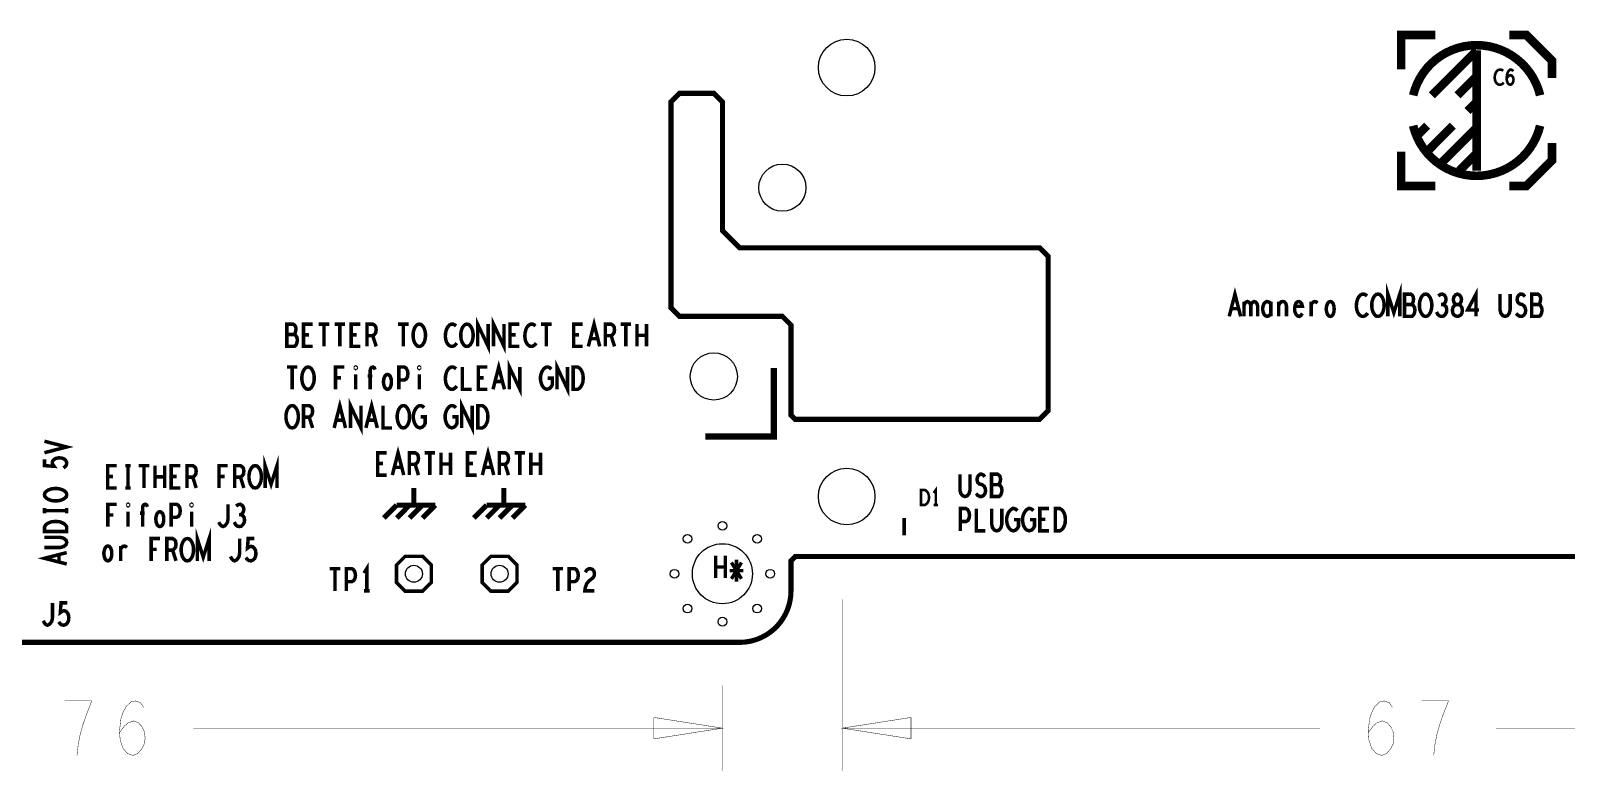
# Model space of a CAD drawing. Extents: x -18 to 278, y -8 to 113.
# Drawn here: x 142.6 to 232.2, y -7.5 to 35.6 of the extents above; entities that cross this region are included whole.
import ezdxf

# ---------------------------------------------------------------- set-up
doc = ezdxf.new("R2010")
doc.units = 0
doc.layers.get('0').update_dxf_attribs({"linetype": 'CONTINUOUS'})
for name, color, linetype in [('BOARD_ART', 7, 'CONTINUOUS'), ('DIMENSION_ART', 2, 'CONTINUOUS'), ('SILK_TOP_ART', 10, 'CONTINUOUS'), ('STATIONPIPRO-1-2_DRL', 12, 'CONTINUOUS')]:
    doc.layers.add(name, color=color, linetype=linetype)

# ---------------------------------------------------------------- blocks, each defined once
blk = doc.blocks.new('ROUND_64')
blk.add_circle((0, 0), 0.254)
blk = doc.blocks.new('ROUND_80')
blk.add_circle((0, 0), 0.495)
blk = doc.blocks.new('ROUND_82')
blk.add_circle((0, 0), 1.753)
blk = doc.blocks.new('ROUND_7')
blk.add_circle((0, 0), 1.375)
blk = doc.blocks.new('ROUND_9')
blk.add_circle((0, 0), 1.65)

msp = doc.modelspace()

# ---------------------------------------------------------------- linework, layer by layer
at = {"layer": 'BOARD_ART', "const_width": 0.3}
for points in [[(187, 18.5), (187, 13.25), (187.25, 13), (201.5, 13), (202, 13.5), (202, 22.5), (201.5, 23), (184, 23), (183, 24), (183, 31.5), (182.5, 32), (180.5, 32), (180, 31.5), (180, 19.5), (180.5, 19), (186.5, 19), (187, 18.5)], [(187, 3), (187, 4.75), (187.25, 5), (255, 5)], [(3, 0), (184, 0)]]:
    msp.add_lwpolyline(points, dxfattribs=at)
msp.add_lwpolyline([(184, 0, 0.4142136), (187, 3)], format="xyb", dxfattribs=at)
at = {"layer": 'DIMENSION_ART', "const_width": 0.0254}
for points in [[(190, 2.5), (190, -7.5)], [(183, -2.5), (183, -7.5)], [(145.3464, -6.5875), (145.4252, -5.8996), (145.5433, -5.3176), (145.7008, -4.7883), (145.8976, -4.2063), (146.2126, -3.4125), (144.6378, -3.4125)], [(147.8267, -5.2647), (148.1024, -4.8941), (148.3386, -4.6825), (148.6536, -4.5767), (148.9292, -4.6825), (149.126, -4.8941), (149.2835, -5.2117), (149.3229, -5.5821), (149.2835, -5.8996), (149.126, -6.2172), (148.8897, -6.4817), (148.6142, -6.5875), (148.2992, -6.4817), (148.0236, -6.1643), (147.8661, -5.6879), (147.8267, -5.1588), (147.9055, -4.4709), (148.0236, -4.1004), (148.2204, -3.73), (148.496, -3.4654), (148.7716, -3.4125), (149.0472, -3.5183), (149.2441, -3.7829)], [(220.6771, -5.2647), (220.9528, -4.8941), (221.189, -4.6825), (221.504, -4.5767), (221.7796, -4.6825), (221.9764, -4.8941), (222.1339, -5.2117), (222.1733, -5.5821), (222.1339, -5.8996), (221.9764, -6.2172), (221.7401, -6.4817), (221.4646, -6.5875), (221.1496, -6.4817), (220.874, -6.1643), (220.7165, -5.6879), (220.6771, -5.1588), (220.7559, -4.4709), (220.874, -4.1004), (221.0708, -3.73), (221.3464, -3.4654), (221.622, -3.4125), (221.8976, -3.5183), (222.0945, -3.7829)], [(224.496, -6.5875), (224.5748, -5.8996), (224.6929, -5.3176), (224.8504, -4.7883), (225.0472, -4.2063), (225.3622, -3.4125), (223.7874, -3.4125)], [(179, -5.625), (183, -5), (179, -4.375), (179, -5.625)], [(194, -4.375), (190, -5), (194, -5.625), (194, -4.375)], [(152.1371, -5), (183, -5)], [(217.8629, -5), (190, -5)], [(228.1371, -5), (257, -5)]]:
    msp.add_lwpolyline(points, dxfattribs=at)
at = {"layer": 'SILK_TOP_ART'}
for points, const_width in [([(224.6, 35.4), (222.6, 35.4), (222.6, 33.4)], 0.5), ([(228.9, 35.4), (229.9, 35.4), (231.4, 33.9), (231.4, 32.9)], 0.5), ([(227, 34.5), (224.3849, 31.8849)], 0.5), ([(227, 27.5), (227, 34.5)], 0.5), ([(227, 33), (225.8849, 31.8849)], 0.5), ([(228.5503, 33.3149), (228.4868, 33.3594), (228.4128, 33.389), (228.3281, 33.389), (228.2328, 33.3445), (228.1588, 33.2705), (228.1058, 33.1816), (228.0635, 33.0334), (228.0529, 32.9), (228.0741, 32.7667), (228.1058, 32.6778), (228.1693, 32.5889), (228.2434, 32.5296), (228.3175, 32.5), (228.3916, 32.5), (228.4657, 32.5296), (228.5292, 32.5741), (228.5821, 32.6333)], 0.1524), ([(228.7514, 32.8704), (228.8255, 32.9741), (228.889, 33.0334), (228.9737, 33.063), (229.0478, 33.0334), (229.1007, 32.9741), (229.143, 32.8852), (229.1536, 32.7815), (229.143, 32.6926), (229.1007, 32.6037), (229.0372, 32.5296), (228.9631, 32.5), (228.8784, 32.5296), (228.8043, 32.6185), (228.762, 32.7519), (228.7514, 32.9), (228.7726, 33.0926), (228.8043, 33.1964), (228.8572, 33.3001), (228.9313, 33.3742), (229.0054, 33.389), (229.0795, 33.3594), (229.1324, 33.2853)], 0.1524), ([(227, 31.5), (226.4724, 30.9724)], 0.5), ([(224.1151, 30.1151), (223.6, 29.6)], 0.5), ([(225.6151, 30.1151), (224.2, 28.7)], 0.5), ([(227, 30), (225, 28)], 0.5), ([(224.6, 26.6), (222.6, 26.6), (222.6, 28.6)], 0.5), ([(227, 28.5), (226, 27.5)], 0.5), ([(228.9, 26.6), (229.9, 26.6), (231.4, 28.1), (231.4, 29.1)], 0.5), ([(212.5667, 19), (212.9, 20.3), (213.2333, 19)], 0.2032), ([(221.8233, 19), (221.8233, 20.3), (222.17, 19.2167), (222.5167, 20.3), (222.5167, 19)], 0.2032), ([(226.965, 19), (226.965, 20.3), (226.4717, 19.3683), (227.1383, 19.3683)], 0.2032), ([(213.427, 19.6283), (213.467, 19.7367), (213.5337, 19.8233), (213.627, 19.8666), (213.7203, 19.8233), (213.787, 19.7367), (213.827, 19.6283), (213.827, 19)], 0.2032), ([(213.427, 19), (213.427, 19.8666)], 0.2032), ([(213.827, 19.6283), (213.867, 19.7367), (213.9337, 19.8233), (214.027, 19.8666), (214.1203, 19.8233), (214.187, 19.7367), (214.227, 19.6067), (214.227, 19)], 0.2032), ([(214.994, 19.715), (214.9407, 19.8017), (214.8607, 19.845), (214.7673, 19.8666), (214.674, 19.8233), (214.594, 19.7367), (214.5407, 19.6067), (214.514, 19.4333), (214.5407, 19.26), (214.594, 19.13), (214.674, 19.0433), (214.7673, 19), (214.8607, 19.0217), (214.9407, 19.0866), (214.994, 19.1733)], 0.2032), ([(214.994, 19), (214.994, 19.8666)], 0.2032), ([(215.4543, 19.65), (215.5077, 19.7583), (215.5877, 19.845), (215.6943, 19.8666), (215.7877, 19.845), (215.8677, 19.7583), (215.9077, 19.6067), (215.9077, 19)], 0.2032), ([(215.4543, 19), (215.4543, 19.8666)], 0.2032), ([(216.408, 19.585), (216.8347, 19.585), (216.7947, 19.7367), (216.728, 19.8233), (216.6347, 19.8666), (216.5413, 19.845), (216.4613, 19.78), (216.408, 19.6283), (216.3813, 19.4983), (216.3813, 19.3683), (216.408, 19.2383), (216.4747, 19.1083), (216.5547, 19.0217), (216.648, 19), (216.7413, 19.0433), (216.8347, 19.1733)], 0.2032), ([(217.3483, 19.6933), (217.415, 19.78), (217.4817, 19.845), (217.575, 19.8666), (217.6417, 19.845), (217.7217, 19.78)], 0.2032), ([(217.3483, 19), (217.3483, 19.8666)], 0.2032), ([(218.462, 19), (218.382, 19.0217), (218.302, 19.1083), (218.2487, 19.26), (218.222, 19.4333), (218.2487, 19.6067), (218.302, 19.7583), (218.382, 19.845), (218.462, 19.8666), (218.542, 19.845), (218.622, 19.7583), (218.6753, 19.6067), (218.6887, 19.4333), (218.6753, 19.26), (218.622, 19.1083), (218.542, 19.0217), (218.462, 19)], 0.2032), ([(220.6093, 20.1917), (220.5293, 20.2567), (220.436, 20.3), (220.3293, 20.3), (220.2093, 20.235), (220.116, 20.1267), (220.0493, 19.9967), (219.996, 19.78), (219.9827, 19.585), (220.0093, 19.39), (220.0493, 19.26), (220.1293, 19.13), (220.2227, 19.0433), (220.316, 19), (220.4093, 19), (220.5027, 19.0433), (220.5827, 19.1083), (220.6493, 19.195)], 0.2032), ([(221.243, 19), (221.1363, 19.0217), (221.043, 19.1083), (220.963, 19.2383), (220.9097, 19.39), (220.883, 19.5633), (220.883, 19.7367), (220.9097, 19.91), (220.963, 20.0617), (221.043, 20.1917), (221.1363, 20.2783), (221.243, 20.3), (221.3497, 20.2783), (221.443, 20.1917), (221.523, 20.0617), (221.5763, 19.91), (221.603, 19.7367), (221.603, 19.5633), (221.5763, 19.39), (221.523, 19.2383), (221.443, 19.1083), (221.3497, 19.0217), (221.243, 19)], 0.2032), ([(223.2037, 19.6933), (223.257, 19.7583), (223.297, 19.8666), (223.3237, 20.0184), (223.297, 20.1483), (223.2437, 20.235), (223.1503, 20.3), (222.7903, 20.3), (222.7903, 19), (223.2303, 19), (223.3237, 19.0866), (223.377, 19.2167), (223.4037, 19.3683), (223.377, 19.52), (223.297, 19.65), (223.2037, 19.6933), (222.7903, 19.6933)], 0.2032), ([(224.024, 19), (223.9173, 19.0217), (223.824, 19.1083), (223.744, 19.2383), (223.6907, 19.39), (223.664, 19.5633), (223.664, 19.7367), (223.6907, 19.91), (223.744, 20.0617), (223.824, 20.1917), (223.9173, 20.2783), (224.024, 20.3), (224.1307, 20.2783), (224.224, 20.1917), (224.304, 20.0617), (224.3573, 19.91), (224.384, 19.7367), (224.384, 19.5633), (224.3573, 19.39), (224.304, 19.2383), (224.224, 19.1083), (224.1307, 19.0217), (224.024, 19)], 0.2032), ([(224.6577, 19.26), (224.7377, 19.1083), (224.8443, 19.0217), (224.9643, 19), (225.071, 19.0217), (225.1777, 19.13), (225.2443, 19.26), (225.2577, 19.39), (225.231, 19.5416), (225.1377, 19.65), (225.0443, 19.6933), (224.9243, 19.6933)], 0.2032), ([(225.0443, 19.6933), (225.1243, 19.7583), (225.191, 19.8666), (225.2177, 19.9967), (225.191, 20.1267), (225.1243, 20.235), (225.0043, 20.3), (224.8843, 20.2783), (224.7643, 20.1917)], 0.2032), ([(225.878, 19), (225.9713, 19.0217), (226.078, 19.0866), (226.1447, 19.195), (226.1713, 19.3467), (226.1447, 19.4983), (226.0647, 19.6283), (225.9447, 19.6933), (225.8113, 19.6933), (225.7313, 19.7367), (225.6647, 19.845), (225.638, 19.9967), (225.678, 20.1483), (225.7713, 20.2567), (225.878, 20.3), (225.9847, 20.2567), (226.078, 20.1483), (226.118, 19.9967), (226.0913, 19.845), (226.0247, 19.7367), (225.9447, 19.6933), (225.8113, 19.6933), (225.6913, 19.6283), (225.6113, 19.4983), (225.5847, 19.3467), (225.6113, 19.195), (225.678, 19.0866), (225.7847, 19.0217), (225.878, 19)], 0.2032), ([(228.3657, 20.3), (228.3657, 19.3683), (228.419, 19.1733), (228.5257, 19.0433), (228.659, 19), (228.7923, 19.0433), (228.899, 19.1733), (228.9523, 19.3683), (228.9523, 20.3)], 0.2032), ([(229.306, 19.1733), (229.4127, 19.065), (229.5327, 19), (229.6393, 19), (229.746, 19.065), (229.826, 19.1733), (229.866, 19.325), (229.8393, 19.4766), (229.7727, 19.6067), (229.6527, 19.6933), (229.4927, 19.7367), (229.3993, 19.8233), (229.3593, 19.975), (229.386, 20.1267), (229.4527, 20.235), (229.546, 20.3), (229.6393, 20.3), (229.7327, 20.2567), (229.8127, 20.1483)], 0.2032), ([(230.6197, 19.6933), (230.673, 19.7583), (230.713, 19.8666), (230.7397, 20.0184), (230.713, 20.1483), (230.6597, 20.235), (230.5663, 20.3), (230.2063, 20.3), (230.2063, 19), (230.6463, 19), (230.7397, 19.0866), (230.793, 19.2167), (230.8197, 19.3683), (230.793, 19.52), (230.713, 19.65), (230.6197, 19.6933), (230.2063, 19.6933)], 0.2032), ([(168.7173, 17.25), (168.7173, 18.55), (169.3307, 17.25), (169.3307, 18.55)], 0.2032), ([(169.6443, 17.25), (169.6443, 18.55), (170.2577, 17.25), (170.2577, 18.55)], 0.2032), ([(175.1797, 17.25), (175.513, 18.55), (175.8463, 17.25)], 0.2032), ([(213.1133, 19.455), (212.6867, 19.455)], 0.2032), ([(158.0067, 17.9433), (158.06, 18.0083), (158.1, 18.1166), (158.1267, 18.2684), (158.1, 18.3983), (158.0467, 18.485), (157.9533, 18.55), (157.5933, 18.55), (157.5933, 17.25), (158.0333, 17.25), (158.1267, 17.3366), (158.18, 17.4667), (158.2067, 17.6183), (158.18, 17.77), (158.1, 17.9), (158.0067, 17.9433), (157.5933, 17.9433)], 0.2032), ([(159.0937, 17.25), (158.5603, 17.25), (158.5603, 18.55), (159.0937, 18.55)], 0.2032), ([(158.8803, 17.9217), (158.5603, 17.9217)], 0.2032), ([(159.4473, 18.55), (160.0607, 18.55)], 0.2032), ([(159.754, 18.55), (159.754, 17.25)], 0.2032), ([(160.3743, 18.55), (160.9877, 18.55)], 0.2032), ([(160.681, 18.55), (160.681, 17.25)], 0.2032), ([(161.8747, 17.25), (161.3413, 17.25), (161.3413, 18.55), (161.8747, 18.55)], 0.2032), ([(161.6613, 17.9217), (161.3413, 17.9217)], 0.2032), ([(162.2683, 17.25), (162.2683, 18.55), (162.6017, 18.55), (162.7083, 18.485), (162.775, 18.3983), (162.8017, 18.225), (162.775, 18.0517), (162.695, 17.9433), (162.6017, 17.8783), (162.2683, 17.8783)], 0.2032), ([(162.6017, 17.8783), (162.8017, 17.25)], 0.2032), ([(164.0823, 18.55), (164.6957, 18.55)], 0.2032), ([(164.389, 18.55), (164.389, 17.25)], 0.2032), ([(165.316, 17.25), (165.2093, 17.2717), (165.116, 17.3583), (165.036, 17.4883), (164.9827, 17.64), (164.956, 17.8133), (164.956, 17.9867), (164.9827, 18.16), (165.036, 18.3117), (165.116, 18.4417), (165.2093, 18.5283), (165.316, 18.55), (165.4227, 18.5283), (165.516, 18.4417), (165.596, 18.3117), (165.6493, 18.16), (165.676, 17.9867), (165.676, 17.8133), (165.6493, 17.64), (165.596, 17.4883), (165.516, 17.3583), (165.4227, 17.2717), (165.316, 17.25)], 0.2032), ([(167.4633, 18.4417), (167.3833, 18.5067), (167.29, 18.55), (167.1833, 18.55), (167.0633, 18.485), (166.97, 18.3767), (166.9033, 18.2467), (166.85, 18.03), (166.8367, 17.835), (166.8633, 17.64), (166.9033, 17.51), (166.9833, 17.38), (167.0767, 17.2933), (167.17, 17.25), (167.2633, 17.25), (167.3567, 17.2933), (167.4367, 17.3583), (167.5033, 17.445)], 0.2032), ([(168.097, 17.25), (167.9903, 17.2717), (167.897, 17.3583), (167.817, 17.4883), (167.7637, 17.64), (167.737, 17.8133), (167.737, 17.9867), (167.7637, 18.16), (167.817, 18.3117), (167.897, 18.4417), (167.9903, 18.5283), (168.097, 18.55), (168.2037, 18.5283), (168.297, 18.4417), (168.377, 18.3117), (168.4303, 18.16), (168.457, 17.9867), (168.457, 17.8133), (168.4303, 17.64), (168.377, 17.4883), (168.297, 17.3583), (168.2037, 17.2717), (168.097, 17.25)], 0.2032), ([(171.1447, 17.25), (170.6113, 17.25), (170.6113, 18.55), (171.1447, 18.55)], 0.2032), ([(170.9313, 17.9217), (170.6113, 17.9217)], 0.2032), ([(172.0983, 18.4417), (172.0183, 18.5067), (171.925, 18.55), (171.8183, 18.55), (171.6983, 18.485), (171.605, 18.3767), (171.5383, 18.2467), (171.485, 18.03), (171.4717, 17.835), (171.4983, 17.64), (171.5383, 17.51), (171.6183, 17.38), (171.7117, 17.2933), (171.805, 17.25), (171.8983, 17.25), (171.9917, 17.2933), (172.0717, 17.3583), (172.1383, 17.445)], 0.2032), ([(172.4253, 18.55), (173.0387, 18.55)], 0.2032), ([(172.732, 18.55), (172.732, 17.25)], 0.2032), ([(174.8527, 17.25), (174.3193, 17.25), (174.3193, 18.55), (174.8527, 18.55)], 0.2032), ([(174.6393, 17.9217), (174.3193, 17.9217)], 0.2032), ([(176.1733, 17.25), (176.1733, 18.55), (176.5067, 18.55), (176.6133, 18.485), (176.68, 18.3983), (176.7067, 18.225), (176.68, 18.0517), (176.6, 17.9433), (176.5067, 17.8783), (176.1733, 17.8783)], 0.2032), ([(176.5067, 17.8783), (176.7067, 17.25)], 0.2032), ([(177.0603, 18.55), (177.6737, 18.55)], 0.2032), ([(177.367, 18.55), (177.367, 17.25)], 0.2032), ([(178.014, 17.25), (178.014, 18.55)], 0.2032), ([(178.574, 17.9), (178.014, 17.9)], 0.2032), ([(178.574, 18.55), (178.574, 17.25)], 0.2032), ([(175.7263, 17.705), (175.2997, 17.705)], 0.2032), ([(157.5933, 16.05), (158.2067, 16.05)], 0.2032), ([(157.9, 16.05), (157.9, 14.75)], 0.2032), ([(158.827, 14.75), (158.7203, 14.7717), (158.627, 14.8583), (158.547, 14.9883), (158.4937, 15.14), (158.467, 15.3133), (158.467, 15.4867), (158.4937, 15.66), (158.547, 15.8117), (158.627, 15.9417), (158.7203, 16.0283), (158.827, 16.05), (158.9337, 16.0283), (159.027, 15.9417), (159.107, 15.8117), (159.1603, 15.66), (159.187, 15.4867), (159.187, 15.3133), (159.1603, 15.14), (159.107, 14.9883), (159.027, 14.8583), (158.9337, 14.7717), (158.827, 14.75)], 0.2032), ([(160.4277, 14.75), (160.4277, 16.05), (160.9343, 16.05)], 0.2032), ([(161.608, 15.9633), (161.5813, 15.985), (161.5813, 16.0283), (161.608, 16.05), (161.6347, 16.0283), (161.6347, 15.985), (161.608, 15.9633)], 0.2032), ([(162.455, 14.75), (162.455, 15.855), (162.4817, 15.9633), (162.535, 16.0283), (162.615, 16.05), (162.695, 16.0067), (162.735, 15.8983)], 0.2032), ([(164.1223, 14.75), (164.1223, 16.05), (164.4423, 16.05), (164.549, 15.985), (164.629, 15.8333), (164.6557, 15.66), (164.629, 15.4867), (164.5623, 15.3567), (164.4423, 15.2916), (164.1223, 15.2916)], 0.2032), ([(165.316, 15.9633), (165.2893, 15.985), (165.2893, 16.0283), (165.316, 16.05), (165.3427, 16.0283), (165.3427, 15.985), (165.316, 15.9633)], 0.2032), ([(167.4633, 15.9417), (167.3833, 16.0067), (167.29, 16.05), (167.1833, 16.05), (167.0633, 15.985), (166.97, 15.8767), (166.9033, 15.7467), (166.85, 15.53), (166.8367, 15.335), (166.8633, 15.14), (166.9033, 15.01), (166.9833, 14.88), (167.0767, 14.7933), (167.17, 14.75), (167.2633, 14.75), (167.3567, 14.7933), (167.4367, 14.8583), (167.5033, 14.945)], 0.2032), ([(167.8303, 16.05), (167.8303, 14.75), (168.3637, 14.75)], 0.2032), ([(169.2907, 14.75), (168.7573, 14.75), (168.7573, 16.05), (169.2907, 16.05)], 0.2032), ([(169.6177, 14.75), (169.951, 16.05), (170.2843, 14.75)], 0.2032), ([(170.5713, 14.75), (170.5713, 16.05), (171.1847, 14.75), (171.1847, 16.05)], 0.2032), ([(172.812, 15.4), (173.0787, 15.4), (173.0787, 15.01), (172.9987, 14.88), (172.9053, 14.7933), (172.772, 14.75), (172.6387, 14.7933), (172.5453, 14.88), (172.4653, 15.01), (172.412, 15.1617), (172.3853, 15.335), (172.3853, 15.4867), (172.412, 15.6166), (172.4653, 15.7684), (172.5453, 15.8983), (172.6253, 15.985), (172.732, 16.05), (172.8253, 16.05), (172.932, 16.0067), (173.012, 15.92)], 0.2032), ([(173.3523, 14.75), (173.3523, 16.05), (173.9657, 14.75), (173.9657, 16.05)], 0.2032), ([(174.2927, 14.75), (174.2927, 16.05), (174.5593, 16.05), (174.666, 15.985), (174.746, 15.8983), (174.8127, 15.7684), (174.866, 15.6166), (174.8793, 15.4), (174.866, 15.1833), (174.8127, 15.0316), (174.746, 14.9016), (174.666, 14.815), (174.5593, 14.75), (174.2927, 14.75)], 0.2032), ([(182, 12), (186, 12), (186, 16)], 0.38), ([(160.7477, 15.4217), (160.4277, 15.4217)], 0.2032), ([(161.608, 15.6166), (161.608, 14.75)], 0.2032), ([(162.575, 15.53), (162.3083, 15.53)], 0.2032), ([(163.462, 14.75), (163.382, 14.7717), (163.302, 14.8583), (163.2487, 15.01), (163.222, 15.1833), (163.2487, 15.3567), (163.302, 15.5083), (163.382, 15.595), (163.462, 15.6166), (163.542, 15.595), (163.622, 15.5083), (163.6753, 15.3567), (163.6887, 15.1833), (163.6753, 15.01), (163.622, 14.8583), (163.542, 14.7717), (163.462, 14.75)], 0.2032), ([(165.316, 15.6166), (165.316, 14.75)], 0.2032), ([(169.0773, 15.4217), (168.7573, 15.4217)], 0.2032), ([(170.1643, 15.205), (169.7377, 15.205)], 0.2032), ([(157.9, 12.5), (157.7933, 12.5217), (157.7, 12.6083), (157.62, 12.7383), (157.5667, 12.89), (157.54, 13.0633), (157.54, 13.2367), (157.5667, 13.41), (157.62, 13.5617), (157.7, 13.6917), (157.7933, 13.7783), (157.9, 13.8), (158.0067, 13.7783), (158.1, 13.6917), (158.18, 13.5617), (158.2333, 13.41), (158.26, 13.2367), (158.26, 13.0633), (158.2333, 12.89), (158.18, 12.7383), (158.1, 12.6083), (158.0067, 12.5217), (157.9, 12.5)], 0.2032), ([(158.5603, 12.5), (158.5603, 13.8), (158.8937, 13.8), (159.0003, 13.735), (159.067, 13.6483), (159.0937, 13.475), (159.067, 13.3017), (158.987, 13.1933), (158.8937, 13.1283), (158.5603, 13.1283)], 0.2032), ([(160.3477, 12.5), (160.681, 13.8), (161.0143, 12.5)], 0.2032), ([(161.3013, 12.5), (161.3013, 13.8), (161.9147, 12.5), (161.9147, 13.8)], 0.2032), ([(162.2017, 12.5), (162.535, 13.8), (162.8683, 12.5)], 0.2032), ([(163.1953, 13.8), (163.1953, 12.5), (163.7287, 12.5)], 0.2032), ([(164.389, 12.5), (164.2823, 12.5217), (164.189, 12.6083), (164.109, 12.7383), (164.0557, 12.89), (164.029, 13.0633), (164.029, 13.2367), (164.0557, 13.41), (164.109, 13.5617), (164.189, 13.6917), (164.2823, 13.7783), (164.389, 13.8), (164.4957, 13.7783), (164.589, 13.6917), (164.669, 13.5617), (164.7223, 13.41), (164.749, 13.2367), (164.749, 13.0633), (164.7223, 12.89), (164.669, 12.7383), (164.589, 12.6083), (164.4957, 12.5217), (164.389, 12.5)], 0.2032), ([(165.396, 13.15), (165.6627, 13.15), (165.6627, 12.76), (165.5827, 12.63), (165.4893, 12.5433), (165.356, 12.5), (165.2227, 12.5433), (165.1293, 12.63), (165.0493, 12.76), (164.996, 12.9117), (164.9693, 13.085), (164.9693, 13.2367), (164.996, 13.3666), (165.0493, 13.5184), (165.1293, 13.6483), (165.2093, 13.735), (165.316, 13.8), (165.4093, 13.8), (165.516, 13.7567), (165.596, 13.67)], 0.2032), ([(167.25, 13.15), (167.5167, 13.15), (167.5167, 12.76), (167.4367, 12.63), (167.3433, 12.5433), (167.21, 12.5), (167.0767, 12.5433), (166.9833, 12.63), (166.9033, 12.76), (166.85, 12.9117), (166.8233, 13.085), (166.8233, 13.2367), (166.85, 13.3666), (166.9033, 13.5184), (166.9833, 13.6483), (167.0633, 13.735), (167.17, 13.8), (167.2633, 13.8), (167.37, 13.7567), (167.45, 13.67)], 0.2032), ([(167.7903, 12.5), (167.7903, 13.8), (168.4037, 12.5), (168.4037, 13.8)], 0.2032), ([(168.7307, 12.5), (168.7307, 13.8), (168.9973, 13.8), (169.104, 13.735), (169.184, 13.6483), (169.2507, 13.5184), (169.304, 13.3666), (169.3173, 13.15), (169.304, 12.9333), (169.2507, 12.7816), (169.184, 12.6516), (169.104, 12.565), (168.9973, 12.5), (168.7307, 12.5)], 0.2032), ([(158.8937, 13.1283), (159.0937, 12.5)], 0.2032), ([(160.8943, 12.955), (160.4677, 12.955)], 0.2032), ([(162.7483, 12.955), (162.3217, 12.955)], 0.2032), ([(143.45, 11.0557), (144.75, 11.389), (143.45, 11.7223)], 0.2032), ([(144.555, 10.1687), (144.6634, 10.2487), (144.7283, 10.342), (144.75, 10.462), (144.7067, 10.582), (144.62, 10.6753), (144.4684, 10.742), (144.295, 10.7553), (144.1217, 10.7287), (144.0133, 10.662), (143.9267, 10.5687), (143.905, 10.4753), (143.9267, 10.382), (144.0133, 10.262), (143.45, 10.302), (143.45, 10.662)], 0.2032), ([(156.3233, 9), (156.3233, 10.3), (156.67, 9.2167), (157.0167, 10.3), (157.0167, 9)], 0.2032), ([(163.4167, 9.75), (162.8833, 9.75), (162.8833, 11.05), (163.4167, 11.05)], 0.2032), ([(163.7437, 9.75), (164.077, 11.05), (164.4103, 9.75)], 0.2032), ([(164.7373, 9.75), (164.7373, 11.05), (165.0707, 11.05), (165.1773, 10.985), (165.244, 10.8983), (165.2707, 10.725), (165.244, 10.5517), (165.164, 10.4433), (165.0707, 10.3783), (164.7373, 10.3783)], 0.2032), ([(165.6243, 11.05), (166.2377, 11.05)], 0.2032), ([(165.931, 11.05), (165.931, 9.75)], 0.2032), ([(166.578, 9.75), (166.578, 11.05)], 0.2032), ([(167.138, 11.05), (167.138, 9.75)], 0.2032), ([(168.6667, 9.75), (168.1333, 9.75), (168.1333, 11.05), (168.6667, 11.05)], 0.2032), ([(168.9937, 9.75), (169.327, 11.05), (169.6603, 9.75)], 0.2032), ([(169.9873, 9.75), (169.9873, 11.05), (170.3207, 11.05), (170.4273, 10.985), (170.494, 10.8983), (170.5207, 10.725), (170.494, 10.5517), (170.414, 10.4433), (170.3207, 10.3783), (169.9873, 10.3783)], 0.2032), ([(170.8743, 11.05), (171.4877, 11.05)], 0.2032), ([(171.181, 11.05), (171.181, 9.75)], 0.2032), ([(171.828, 9.75), (171.828, 11.05)], 0.2032), ([(172.388, 11.05), (172.388, 9.75)], 0.2032), ([(147.6667, 9), (147.1333, 9), (147.1333, 10.3), (147.6667, 10.3)], 0.2032), ([(148.167, 10.3), (148.487, 10.3)], 0.2032), ([(148.327, 10.3), (148.327, 9)], 0.2032), ([(148.9473, 10.3), (149.5607, 10.3)], 0.2032), ([(149.254, 10.3), (149.254, 9)], 0.2032), ([(149.901, 9), (149.901, 10.3)], 0.2032), ([(150.461, 10.3), (150.461, 9)], 0.2032), ([(151.3747, 9), (150.8413, 9), (150.8413, 10.3), (151.3747, 10.3)], 0.2032), ([(151.7683, 9), (151.7683, 10.3), (152.1017, 10.3), (152.2083, 10.235), (152.275, 10.1483), (152.3017, 9.975), (152.275, 9.8017), (152.195, 9.6933), (152.1017, 9.6283), (151.7683, 9.6283)], 0.2032), ([(153.6357, 9), (153.6357, 10.3), (154.1423, 10.3)], 0.2032), ([(154.5493, 9), (154.5493, 10.3), (154.8827, 10.3), (154.9893, 10.235), (155.056, 10.1483), (155.0827, 9.975), (155.056, 9.8017), (154.976, 9.6933), (154.8827, 9.6283), (154.5493, 9.6283)], 0.2032), ([(155.743, 9), (155.6363, 9.0217), (155.543, 9.1083), (155.463, 9.2383), (155.4097, 9.39), (155.383, 9.5633), (155.383, 9.7367), (155.4097, 9.91), (155.463, 10.0617), (155.543, 10.1917), (155.6363, 10.2783), (155.743, 10.3), (155.8497, 10.2783), (155.943, 10.1917), (156.023, 10.0617), (156.0763, 9.91), (156.103, 9.7367), (156.103, 9.5633), (156.0763, 9.39), (156.023, 9.2383), (155.943, 9.1083), (155.8497, 9.0217), (155.743, 9)], 0.2032), ([(163.2033, 10.4217), (162.8833, 10.4217)], 0.2032), ([(164.2903, 10.205), (163.8637, 10.205)], 0.2032), ([(165.0707, 10.3783), (165.2707, 9.75)], 0.2032), ([(167.138, 10.4), (166.578, 10.4)], 0.2032), ([(168.4533, 10.4217), (168.1333, 10.4217)], 0.2032), ([(169.5403, 10.205), (169.1137, 10.205)], 0.2032), ([(170.3207, 10.3783), (170.5207, 9.75)], 0.2032), ([(172.388, 10.4), (171.828, 10.4)], 0.2032), ([(196.8567, 9.8), (196.8567, 8.8683), (196.91, 8.6733), (197.0167, 8.5433), (197.15, 8.5), (197.2833, 8.5433), (197.39, 8.6733), (197.4433, 8.8683), (197.4433, 9.8)], 0.2032), ([(197.797, 8.6733), (197.9037, 8.565), (198.0237, 8.5), (198.1303, 8.5), (198.237, 8.565), (198.317, 8.6733), (198.357, 8.825), (198.3303, 8.9766), (198.2637, 9.1067), (198.1437, 9.1933), (197.9837, 9.2367), (197.8903, 9.3233), (197.8503, 9.475), (197.877, 9.6267), (197.9437, 9.735), (198.037, 9.8), (198.1303, 9.8), (198.2237, 9.7567), (198.3037, 9.6483)], 0.2032), ([(199.1107, 9.1933), (199.164, 9.2583), (199.204, 9.3666), (199.2307, 9.5184), (199.204, 9.6483), (199.1507, 9.735), (199.0573, 9.8), (198.6973, 9.8), (198.6973, 8.5), (199.1373, 8.5), (199.2307, 8.5866), (199.284, 8.7167), (199.3107, 8.8683), (199.284, 9.02), (199.204, 9.15), (199.1107, 9.1933), (198.6973, 9.1933)], 0.2032), ([(144.75, 8.608), (144.7283, 8.5013), (144.6417, 8.408), (144.5117, 8.328), (144.36, 8.2747), (144.1867, 8.248), (144.0133, 8.248), (143.84, 8.2747), (143.6883, 8.328), (143.5583, 8.408), (143.4717, 8.5013), (143.45, 8.608), (143.4717, 8.7147), (143.5583, 8.808), (143.6883, 8.888), (143.84, 8.9413), (144.0133, 8.968), (144.1867, 8.968), (144.36, 8.9413), (144.5117, 8.888), (144.6417, 8.808), (144.7283, 8.7147), (144.75, 8.608)], 0.2032), ([(147.4533, 9.6717), (147.1333, 9.6717)], 0.2032), ([(148.167, 9), (148.487, 9)], 0.2032), ([(150.461, 9.65), (149.901, 9.65)], 0.2032), ([(151.1613, 9.6717), (150.8413, 9.6717)], 0.2032), ([(152.1017, 9.6283), (152.3017, 9)], 0.2032), ([(153.9557, 9.6717), (153.6357, 9.6717)], 0.2032), ([(154.8827, 9.6283), (155.0827, 9)], 0.2032), ([(165, 8), (165, 9)], 0.3), ([(170.25, 8), (170.25, 9)], 0.3), ([(194.5847, 8), (194.5847, 8.889), (194.7963, 8.889), (194.881, 8.8445), (194.9445, 8.7853), (194.9974, 8.6964), (195.0398, 8.5926), (195.0503, 8.4445), (195.0398, 8.2963), (194.9974, 8.1926), (194.9445, 8.1037), (194.881, 8.0444), (194.7963, 8), (194.5847, 8)], 0.1524), ([(195.4525, 8), (195.4525, 8.889), (195.3255, 8.7112)], 0.1524), ([(147.1467, 6.75), (147.1467, 8.05), (147.6533, 8.05)], 0.2032), ([(148.327, 7.9633), (148.3003, 7.985), (148.3003, 8.0283), (148.327, 8.05), (148.3537, 8.0283), (148.3537, 7.985), (148.327, 7.9633)], 0.2032), ([(149.174, 6.75), (149.174, 7.855), (149.2007, 7.9633), (149.254, 8.0283), (149.334, 8.05), (149.414, 8.0067), (149.454, 7.8983)], 0.2032), ([(150.8413, 6.75), (150.8413, 8.05), (151.1613, 8.05), (151.268, 7.985), (151.348, 7.8333), (151.3747, 7.66), (151.348, 7.4867), (151.2813, 7.3567), (151.1613, 7.2916), (150.8413, 7.2916)], 0.2032), ([(152.035, 7.9633), (152.0083, 7.985), (152.0083, 8.0283), (152.035, 8.05), (152.0617, 8.0283), (152.0617, 7.985), (152.035, 7.9633)], 0.2032), ([(153.6223, 7.01), (153.689, 6.88), (153.769, 6.7933), (153.8623, 6.75), (153.969, 6.7933), (154.049, 6.88), (154.129, 7.01), (154.1557, 7.1833), (154.1557, 8.05)], 0.2032), ([(154.9093, 7.4433), (154.9893, 7.5083), (155.056, 7.6166), (155.0827, 7.7467), (155.056, 7.8767), (154.9893, 7.985), (154.8693, 8.05), (154.7493, 8.0283), (154.6293, 7.9417)], 0.2032), ([(164, 8), (163.25, 7.25)], 0.3), ([(164, 8), (166.25, 8)], 0.3), ([(164.75, 8), (164, 7.25)], 0.3), ([(165.5, 8), (164.75, 7.25)], 0.3), ([(166.25, 8), (165.5, 7.25)], 0.3), ([(169.25, 8), (168.5, 7.25)], 0.3), ([(169.25, 8), (171.5, 8)], 0.3), ([(170, 8), (169.25, 7.25)], 0.3), ([(170.75, 8), (170, 7.25)], 0.3), ([(171.5, 8), (170.75, 7.25)], 0.3), ([(195.3255, 8), (195.5795, 8)], 0.1524), ([(143.45, 7.521), (143.45, 7.841)], 0.2032), ([(143.45, 7.681), (144.75, 7.681)], 0.2032), ([(144.75, 7.521), (144.75, 7.841)], 0.2032), ([(147.4667, 7.4217), (147.1467, 7.4217)], 0.2032), ([(148.327, 7.6166), (148.327, 6.75)], 0.2032), ([(149.294, 7.53), (149.0273, 7.53)], 0.2032), ([(150.181, 6.75), (150.101, 6.7717), (150.021, 6.8583), (149.9677, 7.01), (149.941, 7.1833), (149.9677, 7.3567), (150.021, 7.5083), (150.101, 7.595), (150.181, 7.6166), (150.261, 7.595), (150.341, 7.5083), (150.3943, 7.3567), (150.4077, 7.1833), (150.3943, 7.01), (150.341, 6.8583), (150.261, 6.7717), (150.181, 6.75)], 0.2032), ([(152.035, 7.6166), (152.035, 6.75)], 0.2032), ([(154.5227, 7.01), (154.6027, 6.8583), (154.7093, 6.7717), (154.8293, 6.75), (154.936, 6.7717), (155.0427, 6.88), (155.1093, 7.01), (155.1227, 7.14), (155.096, 7.2916), (155.0027, 7.4), (154.9093, 7.4433), (154.7893, 7.4433)], 0.2032), ([(193.603, 6.242), (193.603, 7.258)], 0.2032), ([(196.8833, 6.5), (196.8833, 7.8), (197.2033, 7.8), (197.31, 7.735), (197.39, 7.5833), (197.4167, 7.41), (197.39, 7.2367), (197.3233, 7.1067), (197.2033, 7.0416), (196.8833, 7.0416)], 0.2032), ([(197.8103, 7.8), (197.8103, 6.5), (198.3437, 6.5)], 0.2032), ([(198.7107, 7.8), (198.7107, 6.8683), (198.764, 6.6733), (198.8707, 6.5433), (199.004, 6.5), (199.1373, 6.5433), (199.244, 6.6733), (199.2973, 6.8683), (199.2973, 7.8)], 0.2032), ([(200.011, 7.15), (200.2777, 7.15), (200.2777, 6.76), (200.1977, 6.63), (200.1043, 6.5433), (199.971, 6.5), (199.8377, 6.5433), (199.7443, 6.63), (199.6643, 6.76), (199.611, 6.9117), (199.5843, 7.085), (199.5843, 7.2367), (199.611, 7.3666), (199.6643, 7.5184), (199.7443, 7.6483), (199.8243, 7.735), (199.931, 7.8), (200.0243, 7.8), (200.131, 7.7567), (200.211, 7.67)], 0.2032), ([(200.938, 7.15), (201.2047, 7.15), (201.2047, 6.76), (201.1247, 6.63), (201.0313, 6.5433), (200.898, 6.5), (200.7647, 6.5433), (200.6713, 6.63), (200.5913, 6.76), (200.538, 6.9117), (200.5113, 7.085), (200.5113, 7.2367), (200.538, 7.3666), (200.5913, 7.5184), (200.6713, 7.6483), (200.7513, 7.735), (200.858, 7.8), (200.9513, 7.8), (201.058, 7.7567), (201.138, 7.67)], 0.2032), ([(202.0517, 6.5), (201.5183, 6.5), (201.5183, 7.8), (202.0517, 7.8)], 0.2032), ([(201.8383, 7.1717), (201.5183, 7.1717)], 0.2032), ([(202.4187, 6.5), (202.4187, 7.8), (202.6853, 7.8), (202.792, 7.735), (202.872, 7.6483), (202.9387, 7.5184), (202.992, 7.3666), (203.0053, 7.15), (202.992, 6.9333), (202.9387, 6.7816), (202.872, 6.6516), (202.792, 6.565), (202.6853, 6.5), (202.4187, 6.5)], 0.2032), ([(144.75, 6.4607), (143.45, 6.4607), (143.45, 6.7273), (143.515, 6.834), (143.6017, 6.914), (143.7316, 6.9807), (143.8834, 7.034), (144.1, 7.0473), (144.3167, 7.034), (144.4684, 6.9807), (144.5984, 6.914), (144.685, 6.834), (144.75, 6.7273), (144.75, 6.4607)], 0.2032), ([(152.3653, 4.75), (152.3653, 6.05), (152.712, 4.9667), (153.0587, 6.05), (153.0587, 4.75)], 0.2032), ([(143.45, 5.5337), (144.3817, 5.5337), (144.5767, 5.587), (144.7067, 5.6937), (144.75, 5.827), (144.7067, 5.9603), (144.5767, 6.067), (144.3817, 6.1203), (143.45, 6.1203)], 0.2032), ([(147.15, 4.75), (147.07, 4.7717), (146.99, 4.8583), (146.9367, 5.01), (146.91, 5.1833), (146.9367, 5.3567), (146.99, 5.5083), (147.07, 5.595), (147.15, 5.6166), (147.23, 5.595), (147.31, 5.5083), (147.3633, 5.3567), (147.3767, 5.1833), (147.3633, 5.01), (147.31, 4.8583), (147.23, 4.7717), (147.15, 4.75)], 0.2032), ([(147.8903, 5.4433), (147.957, 5.53), (148.0237, 5.595), (148.117, 5.6166), (148.1837, 5.595), (148.2637, 5.53)], 0.2032), ([(147.8903, 4.75), (147.8903, 5.6166)], 0.2032), ([(149.6777, 4.75), (149.6777, 6.05), (150.1843, 6.05)], 0.2032), ([(149.9977, 5.4217), (149.6777, 5.4217)], 0.2032), ([(150.5913, 4.75), (150.5913, 6.05), (150.9247, 6.05), (151.0313, 5.985), (151.098, 5.8983), (151.1247, 5.725), (151.098, 5.5517), (151.018, 5.4433), (150.9247, 5.3783), (150.5913, 5.3783)], 0.2032), ([(150.9247, 5.3783), (151.1247, 4.75)], 0.2032), ([(151.785, 4.75), (151.6783, 4.7717), (151.585, 4.8583), (151.505, 4.9883), (151.4517, 5.14), (151.425, 5.3133), (151.425, 5.4867), (151.4517, 5.66), (151.505, 5.8117), (151.585, 5.9417), (151.6783, 6.0283), (151.785, 6.05), (151.8917, 6.0283), (151.985, 5.9417), (152.065, 5.8117), (152.1183, 5.66), (152.145, 5.4867), (152.145, 5.3133), (152.1183, 5.14), (152.065, 4.9883), (151.985, 4.8583), (151.8917, 4.7717), (151.785, 4.75)], 0.2032), ([(154.2993, 5.01), (154.366, 4.88), (154.446, 4.7933), (154.5393, 4.75), (154.646, 4.7933), (154.726, 4.88), (154.806, 5.01), (154.8327, 5.1833), (154.8327, 6.05)], 0.2032), ([(155.1997, 4.945), (155.2797, 4.8366), (155.373, 4.7717), (155.493, 4.75), (155.613, 4.7933), (155.7063, 4.88), (155.773, 5.0316), (155.7863, 5.205), (155.7597, 5.3783), (155.693, 5.4867), (155.5997, 5.5733), (155.5063, 5.595), (155.413, 5.5733), (155.293, 5.4867), (155.333, 6.05), (155.693, 6.05)], 0.2032), ([(144.75, 4.5667), (143.45, 4.9), (144.75, 5.2333)], 0.2032), ([(144.295, 5.1133), (144.295, 4.6867)], 0.2032), ([(162.254, 3), (162.254, 4.3), (162.094, 4.04)], 0.2032), ([(163.984, 4.508), (163.984, 3.492), (164.492, 2.984), (165.508, 2.984), (166.016, 3.492), (166.016, 4.508), (165.508, 5.016), (164.492, 5.016), (163.984, 4.508)], 0.2032), ([(168.984, 4.508), (168.984, 3.492), (169.492, 2.984), (170.508, 2.984), (171.016, 3.492), (171.016, 4.508), (170.508, 5.016), (169.492, 5.016), (168.984, 4.508)], 0.2032), ([(182.612, 3.746), (182.612, 5.046)], 0.2032), ([(183.172, 4.396), (182.612, 4.396)], 0.2032), ([(183.172, 5.046), (183.172, 3.746)], 0.2032), ([(183.5257, 3.7027), (184.1123, 4.656)], 0.2032), ([(184.1123, 3.7027), (183.5257, 4.656)], 0.2032), ([(183.819, 4.8293), (183.819, 3.5293)], 0.2032), ([(160.0933, 4.3), (160.7067, 4.3)], 0.2032), ([(160.4, 4.3), (160.4, 3)], 0.2032), ([(161.0603, 3), (161.0603, 4.3), (161.3803, 4.3), (161.487, 4.235), (161.567, 4.0833), (161.5937, 3.91), (161.567, 3.7367), (161.5003, 3.6067), (161.3803, 3.5416), (161.0603, 3.5416)], 0.2032), ([(173.0933, 4.3), (173.7067, 4.3)], 0.2032), ([(173.4, 4.3), (173.4, 3)], 0.2032), ([(174.0603, 3), (174.0603, 4.3), (174.3803, 4.3), (174.487, 4.235), (174.567, 4.0833), (174.5937, 3.91), (174.567, 3.7367), (174.5003, 3.6067), (174.3803, 3.5416), (174.0603, 3.5416)], 0.2032), ([(175.0007, 4.0833), (175.0807, 4.2133), (175.174, 4.2783), (175.2807, 4.3), (175.414, 4.2567), (175.5073, 4.1483), (175.534, 4.0184), (175.5207, 3.8883), (175.4673, 3.78), (175.2007, 3.5633), (175.0807, 3.4117), (175.0007, 3.195), (174.974, 3), (175.534, 3)], 0.2032), ([(183.419, 4.1793), (184.219, 4.1793)], 0.2032), ([(162.094, 3), (162.414, 3)], 0.2032), ([(143.3833, 1.26), (143.45, 1.13), (143.53, 1.0433), (143.6233, 1), (143.73, 1.0433), (143.81, 1.13), (143.89, 1.26), (143.9167, 1.4333), (143.9167, 2.3)], 0.2032), ([(144.2837, 1.195), (144.3637, 1.0866), (144.457, 1.0217), (144.577, 1), (144.697, 1.0433), (144.7903, 1.13), (144.857, 1.2816), (144.8703, 1.455), (144.8437, 1.6283), (144.777, 1.7367), (144.6837, 1.8233), (144.5903, 1.845), (144.497, 1.8233), (144.377, 1.7367), (144.417, 2.3), (144.777, 2.3)], 0.2032)]:
    msp.add_lwpolyline(points, dxfattribs=dict(at, const_width=const_width))
at = {"layer": 'SILK_TOP_ART', "const_width": 0.5}
for points in [[(227, 34.8079, 0.3470716), (223.2963, 31.8849)], [(230.7037, 31.8849, 0.3470716), (227, 34.8079)], [(223.2963, 30.1151, 0.3470716), (227, 27.1921)], [(227, 27.1921, 0.3470716), (230.7037, 30.1151)]]:
    msp.add_lwpolyline(points, format="xyb", dxfattribs=at)

# ---------------------------------------------------------------- block references
at = {"layer": 'STATIONPIPRO-1-2_DRL'}
for name, p in [('ROUND_9', (190.25, 33.5)), ('ROUND_7', (186.5, 26.5)), ('ROUND_7', (182.5, 15.5)), ('ROUND_9', (190.25, 8.5)), ('ROUND_64', (180.968, 6.032)), ('ROUND_64', (183, 6.794)), ('ROUND_64', (185.032, 6.032)), ('ROUND_82', (183, 4)), ('ROUND_80', (165, 4)), ('ROUND_80', (170, 4)), ('ROUND_64', (180.206, 4)), ('ROUND_64', (185.794, 4)), ('ROUND_64', (180.968, 1.968)), ('ROUND_64', (185.032, 1.968)), ('ROUND_64', (183, 1.206))]:
    msp.add_blockref(name, p, dxfattribs=at)

doc.saveas('drawing.dxf')
